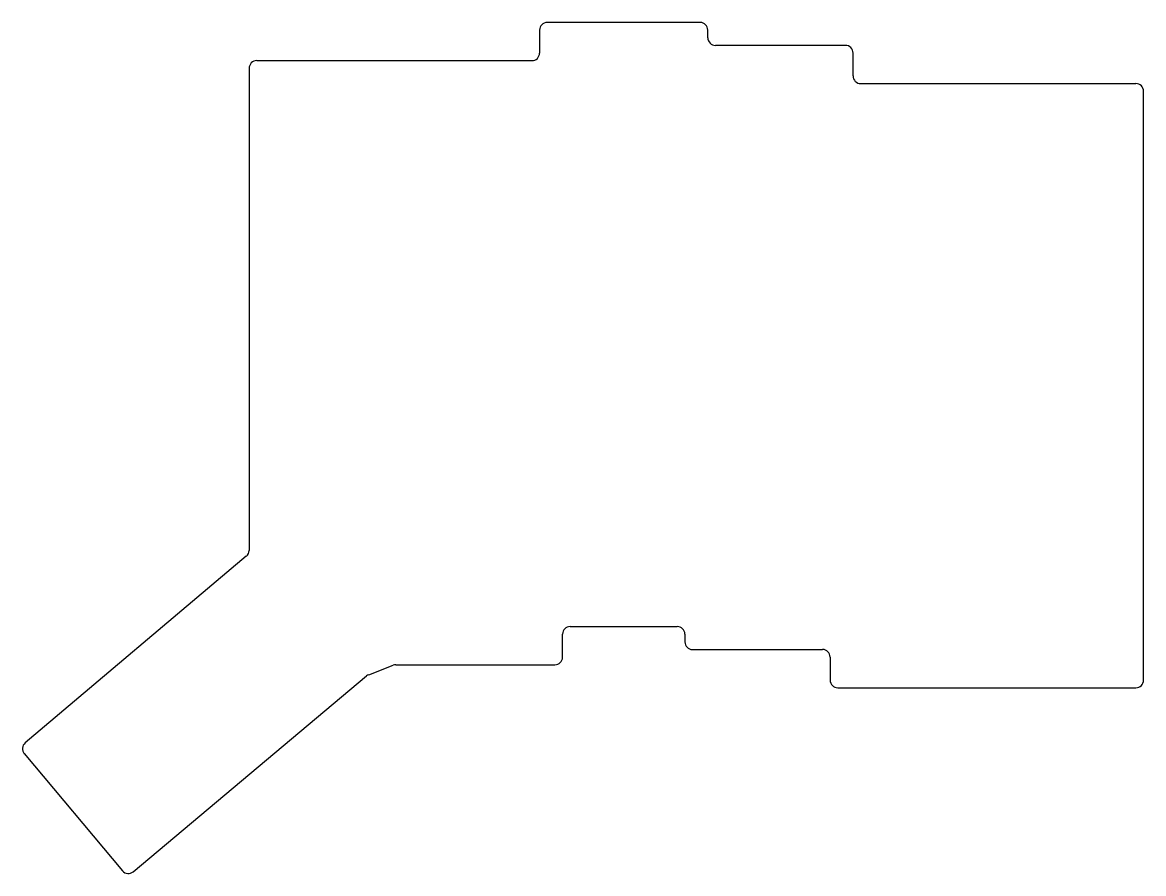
# Model space of a CAD drawing. Header units: millimetres. Extents: x 218 to 365, y -185 to -74.
import ezdxf

# ---------------------------------------------------------------- set-up
doc = ezdxf.new("R2010")
doc.units = ezdxf.units.MM

msp = doc.modelspace()

# ---------------------------------------------------------------- linework, layer by layer
for p, q in [((307, -74), (287, -74)), ((286, -75), (286, -78)), ((308, -76), (308, -75)), ((326, -77), (309, -77)), ((249, -79), (285, -79)), ((327, -81), (327, -78)), ((248, -80), (248, -143.04)), ((328, -82), (364, -82)), ((365, -160), (365, -83)), ((247.64, -143.8), (218.71, -168.21)), ((290, -153), (304, -153)), ((289, -157), (289, -154)), ((305, -154), (305, -155)), ((306, -156), (323, -156)), ((263.65, -159.3), (266.83, -158.07)), ((267.19, -158), (288, -158)), ((324, -157), (324, -160)), ((232.86, -185.07), (263.37, -159.46)), ((325, -161), (364, -161)), ((218.59, -169.62), (231.45, -184.94))]:
    msp.add_line(p, q)
for centre, start, end in [((287, -75), 90, 180), ((307, -75), 0, 90), ((309, -76), 180, 270), ((326, -78), 0, 90), ((249, -80), 90, 180), ((285, -78), 270, 0), ((328, -81), 180, 270), ((364, -83), 0, 90), ((247, -143.04), 310.1569, 0), ((290, -154), 90, 180), ((304, -154), 0, 90), ((306, -155), 180, 270), ((323, -157), 0, 90), ((267.19, -159), 90, 111.1596), ((288, -157), 270, 0), ((264.01, -160.23), 111.1596, 130), ((325, -160), 180, 270), ((364, -160), 270, 0), ((219.36, -168.98), 130.1569, 220), ((232.21, -184.3), 220, 310)]:
    msp.add_arc(centre, 1, start, end)

doc.saveas('drawing.dxf')
